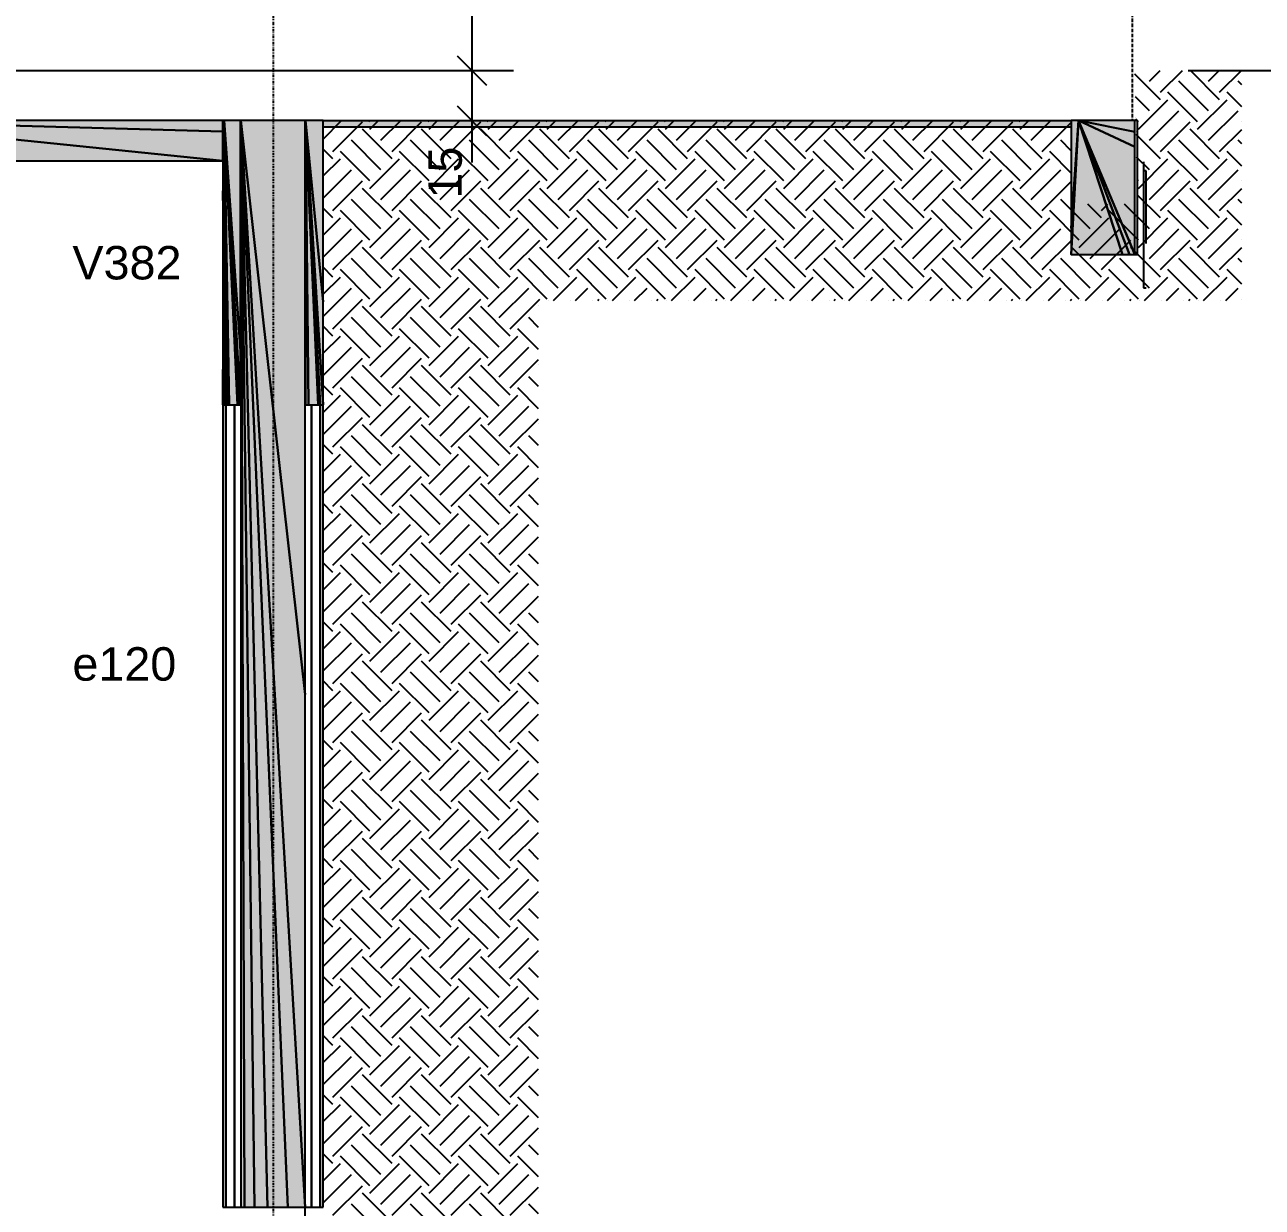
# Model space of a CAD drawing. Extents: x 37185 to 43130, y -8131 to -3926.
# Drawn here: x 40116.8 to 40363.5, y -7256.5 to -7020.7 of the extents above; entities that cross this region are included whole.
import ezdxf

# ---------------------------------------------------------------- set-up
doc = ezdxf.new("R2010")
doc.units = 0
doc.header["$MEASUREMENT"] = 0
doc.linetypes.add('ESTILO_TQS_0001', pattern=[1, 0.7, -0.3])
doc.linetypes.add('ESTILO_TQS_0004', pattern=[1.12, 0.5, -0.2, 0.01, -0.2, 0.01, -0.2])
for name, color, linetype in [('47', 15, 'CONTINUOUS'), ('48', 4, 'CONTINUOUS'), ('52', 3, 'CONTINUOUS'), ('68', 4, 'CONTINUOUS'), ('70', 160, 'CONTINUOUS'), ('74', 2, 'CONTINUOUS'), ('75', 9, 'CONTINUOUS'), ('96', 252, 'CONTINUOUS')]:
    doc.layers.add(name, color=color, linetype=linetype)
doc.styles.add('TQS_ARIAL', font='arial.ttf')

msp = doc.modelspace()

# ---------------------------------------------------------------- linework, layer by layer
at = {"layer": '47', "linetype": 'Continuous'}
for p, q in [((40338.15, -7030.46), (40338.15, -7030.46)), ((40343.26, -7035.66), (40338.15, -7030.55)), ((40341.05, -7031.98), (40343.19, -7029.84)), ((40343.26, -7034.19), (40347.61, -7029.84)), ((40355.04, -7035.66), (40349.22, -7029.84)), ((40352.83, -7031.98), (40354.98, -7029.84)), ((40355.04, -7034.19), (40359.4, -7029.84)), ((40352.83, -7037.87), (40346.94, -7031.98)), ((40359.44, -7032.69), (40358.73, -7031.98)), ((40338.23, -7034.79), (40338.23, -7034.79)), ((40341.05, -7037.87), (40338.24, -7035.06)), ((40338.84, -7041.55), (40344.73, -7035.66)), ((40350.63, -7040.08), (40344.73, -7034.19)), ((40350.63, -7041.55), (40356.52, -7035.66)), ((40359.44, -7037.11), (40356.52, -7034.19)), ((40341.05, -7043.76), (40346.94, -7037.87)), ((40352.83, -7043.76), (40358.73, -7037.87)), ((40176.32, -7043.5), (40179.99, -7039.84)), ((40178.27, -7045.97), (40184.16, -7040.08)), ((40185.63, -7040.08), (40185.39, -7039.84)), ((40185.63, -7041.55), (40187.35, -7039.84)), ((40187.84, -7043.76), (40191.77, -7039.84)), ((40190.05, -7045.97), (40195.95, -7040.08)), ((40197.42, -7040.08), (40197.17, -7039.84)), ((40197.42, -7041.55), (40199.14, -7039.84)), ((40199.63, -7043.76), (40203.56, -7039.84)), ((40201.84, -7045.97), (40207.73, -7040.08)), ((40209.2, -7040.08), (40208.96, -7039.84)), ((40209.2, -7041.55), (40210.92, -7039.84)), ((40211.41, -7043.76), (40215.34, -7039.84)), ((40213.62, -7045.97), (40219.52, -7040.08)), ((40220.99, -7040.08), (40220.74, -7039.84)), ((40220.99, -7041.55), (40222.71, -7039.84)), ((40223.2, -7043.76), (40227.13, -7039.84)), ((40225.41, -7045.97), (40231.3, -7040.08)), ((40232.77, -7040.08), (40232.53, -7039.84)), ((40232.77, -7041.55), (40234.49, -7039.84)), ((40234.98, -7043.76), (40238.91, -7039.84)), ((40237.19, -7045.97), (40243.09, -7040.08)), ((40244.56, -7040.08), (40244.31, -7039.84)), ((40244.56, -7041.55), (40246.28, -7039.84)), ((40246.77, -7043.76), (40250.7, -7039.84)), ((40248.98, -7045.97), (40254.87, -7040.08)), ((40256.34, -7040.08), (40256.1, -7039.84)), ((40256.34, -7041.55), (40258.06, -7039.84)), ((40258.55, -7043.76), (40262.48, -7039.84)), ((40260.76, -7045.97), (40266.66, -7040.08)), ((40268.13, -7040.08), (40267.88, -7039.84)), ((40268.13, -7041.55), (40269.85, -7039.84)), ((40270.34, -7043.76), (40274.27, -7039.84)), ((40272.55, -7045.97), (40278.44, -7040.08)), ((40279.91, -7040.08), (40279.67, -7039.84)), ((40279.91, -7041.55), (40281.63, -7039.84)), ((40282.12, -7043.76), (40286.05, -7039.84)), ((40284.33, -7045.97), (40290.23, -7040.08)), ((40291.7, -7040.08), (40291.45, -7039.84)), ((40291.7, -7041.55), (40293.42, -7039.84)), ((40293.91, -7043.76), (40297.84, -7039.84)), ((40296.12, -7045.97), (40302.01, -7040.08)), ((40303.48, -7040.08), (40303.24, -7039.84)), ((40303.48, -7041.55), (40305.2, -7039.84)), ((40305.69, -7043.76), (40309.62, -7039.84)), ((40307.9, -7045.97), (40313.8, -7040.08)), ((40315.27, -7040.08), (40315.02, -7039.84)), ((40315.27, -7041.55), (40316.99, -7039.84)), ((40317.48, -7043.76), (40321.41, -7039.84)), ((40319.69, -7045.97), (40325.47, -7040.19)), ((40325.47, -7041.44), (40325.47, -7041.44)), ((40338.32, -7039.13), (40338.32, -7039.13)), ((40338.84, -7040.08), (40338.33, -7039.57)), ((40343.26, -7045.97), (40349.15, -7040.08)), ((40359.44, -7040.06), (40359.44, -7040.06)), ((40187.84, -7049.66), (40181.95, -7043.76)), ((40190.05, -7047.45), (40184.16, -7041.55)), ((40199.63, -7049.66), (40193.74, -7043.76)), ((40201.84, -7047.45), (40195.95, -7041.55)), ((40211.41, -7049.66), (40205.52, -7043.76)), ((40213.62, -7047.45), (40207.73, -7041.55)), ((40223.2, -7049.66), (40217.31, -7043.76)), ((40225.41, -7047.45), (40219.52, -7041.55)), ((40234.98, -7049.66), (40229.09, -7043.76)), ((40237.19, -7047.45), (40231.3, -7041.55)), ((40246.77, -7049.66), (40240.88, -7043.76)), ((40248.98, -7047.45), (40243.09, -7041.55)), ((40258.55, -7049.66), (40252.66, -7043.76)), ((40260.76, -7047.45), (40254.87, -7041.55)), ((40270.34, -7049.66), (40264.45, -7043.76)), ((40272.55, -7047.45), (40266.66, -7041.55)), ((40282.12, -7049.66), (40276.23, -7043.76)), ((40284.33, -7047.45), (40278.44, -7041.55)), ((40293.91, -7049.66), (40288.02, -7043.76)), ((40296.12, -7047.45), (40290.23, -7041.55)), ((40305.69, -7049.66), (40299.8, -7043.76)), ((40307.9, -7047.45), (40302.01, -7041.55)), ((40317.48, -7049.66), (40311.59, -7043.76)), ((40319.69, -7047.45), (40313.8, -7041.55)), ((40325.47, -7045.86), (40323.37, -7043.76)), ((40338.38, -7042.01), (40338.38, -7042.01)), ((40343.26, -7047.45), (40338.39, -7042.58)), ((40352.83, -7049.66), (40346.94, -7043.76)), ((40355.04, -7047.45), (40349.15, -7041.55)), ((40355.04, -7045.97), (40359.44, -7041.58)), ((40359.44, -7044.47), (40358.73, -7043.76)), ((40178.27, -7047.45), (40176.32, -7045.5)), ((40185.63, -7051.87), (40179.74, -7045.97)), ((40197.42, -7051.87), (40191.53, -7045.97)), ((40209.2, -7051.87), (40203.31, -7045.97)), ((40220.99, -7051.87), (40215.1, -7045.97)), ((40232.77, -7051.87), (40226.88, -7045.97)), ((40244.56, -7051.87), (40238.67, -7045.97)), ((40256.34, -7051.87), (40250.45, -7045.97)), ((40268.13, -7051.87), (40262.24, -7045.97)), ((40279.91, -7051.87), (40274.02, -7045.97)), ((40291.7, -7051.87), (40285.81, -7045.97)), ((40303.48, -7051.87), (40297.59, -7045.97)), ((40315.27, -7051.87), (40309.38, -7045.97)), ((40325.47, -7050.28), (40321.16, -7045.97)), ((40338.47, -7046.35), (40338.47, -7046.35)), ((40350.63, -7051.87), (40344.73, -7045.97)), ((40359.44, -7048.89), (40356.52, -7045.97)), ((40176.32, -7050.87), (40179.74, -7047.45)), ((40176.32, -7047.92), (40176.32, -7047.92)), ((40185.63, -7053.34), (40191.53, -7047.45)), ((40197.42, -7053.34), (40203.31, -7047.45)), ((40209.2, -7053.34), (40215.1, -7047.45)), ((40220.99, -7053.34), (40226.88, -7047.45)), ((40232.77, -7053.34), (40238.67, -7047.45)), ((40244.56, -7053.34), (40250.45, -7047.45)), ((40256.34, -7053.34), (40262.24, -7047.45)), ((40268.13, -7053.34), (40274.02, -7047.45)), ((40279.91, -7053.34), (40285.81, -7047.45)), ((40291.7, -7053.34), (40297.59, -7047.45)), ((40303.48, -7053.34), (40309.38, -7047.45)), ((40315.27, -7053.34), (40321.16, -7047.45)), ((40341.05, -7049.66), (40338.48, -7047.09)), ((40338.84, -7053.34), (40344.73, -7047.45)), ((40350.63, -7053.34), (40356.52, -7047.45)), ((40176.32, -7055.29), (40181.95, -7049.66)), ((40187.84, -7055.55), (40193.74, -7049.66)), ((40199.63, -7055.55), (40205.52, -7049.66)), ((40211.41, -7055.55), (40217.31, -7049.66)), ((40223.2, -7055.55), (40229.09, -7049.66)), ((40234.98, -7055.55), (40240.88, -7049.66)), ((40246.77, -7055.55), (40252.66, -7049.66)), ((40258.55, -7055.55), (40264.45, -7049.66)), ((40270.34, -7055.55), (40276.23, -7049.66)), ((40282.12, -7055.55), (40288.02, -7049.66)), ((40293.91, -7055.55), (40299.8, -7049.66)), ((40305.69, -7055.55), (40311.59, -7049.66)), ((40317.48, -7055.55), (40323.37, -7049.66)), ((40338.55, -7050.68), (40338.55, -7050.68)), ((40341.05, -7055.55), (40346.94, -7049.66)), ((40352.83, -7055.55), (40358.73, -7049.66)), ((40178.27, -7057.76), (40184.16, -7051.87)), ((40190.05, -7059.23), (40184.16, -7053.34)), ((40190.05, -7057.76), (40195.95, -7051.87)), ((40201.84, -7059.23), (40195.95, -7053.34)), ((40201.84, -7057.76), (40207.73, -7051.87)), ((40213.62, -7059.23), (40207.73, -7053.34)), ((40213.62, -7057.76), (40219.52, -7051.87)), ((40225.41, -7059.23), (40219.52, -7053.34)), ((40225.41, -7057.76), (40231.3, -7051.87)), ((40237.19, -7059.23), (40231.3, -7053.34)), ((40237.19, -7057.76), (40243.09, -7051.87)), ((40248.98, -7059.23), (40243.09, -7053.34)), ((40248.98, -7057.76), (40254.87, -7051.87)), ((40260.76, -7059.23), (40254.87, -7053.34)), ((40260.76, -7057.76), (40266.66, -7051.87)), ((40272.55, -7059.23), (40266.66, -7053.34)), ((40272.55, -7057.76), (40278.44, -7051.87)), ((40284.33, -7059.23), (40278.44, -7053.34)), ((40284.33, -7057.76), (40290.23, -7051.87)), ((40296.12, -7059.23), (40290.23, -7053.34)), ((40296.12, -7057.76), (40302.01, -7051.87)), ((40307.9, -7059.23), (40302.01, -7053.34)), ((40307.9, -7057.76), (40313.8, -7051.87)), ((40319.69, -7059.23), (40313.8, -7053.34)), ((40319.69, -7057.76), (40325.47, -7051.98)), ((40325.47, -7053.23), (40325.47, -7053.23)), ((40338.84, -7051.87), (40338.57, -7051.6)), ((40338.61, -7053.57), (40338.61, -7053.57)), ((40343.26, -7057.76), (40349.15, -7051.87)), ((40355.04, -7059.23), (40349.15, -7053.34)), ((40355.04, -7057.76), (40359.44, -7053.36)), ((40359.44, -7051.84), (40359.44, -7051.84)), ((40187.84, -7061.44), (40181.95, -7055.55)), ((40199.63, -7061.44), (40193.74, -7055.55)), ((40211.41, -7061.44), (40205.52, -7055.55)), ((40223.2, -7061.44), (40217.31, -7055.55)), ((40234.98, -7061.44), (40229.09, -7055.55)), ((40246.77, -7061.44), (40240.88, -7055.55)), ((40258.55, -7061.44), (40252.66, -7055.55)), ((40270.34, -7061.44), (40264.45, -7055.55)), ((40282.12, -7061.44), (40276.23, -7055.55)), ((40293.91, -7061.44), (40288.02, -7055.55)), ((40305.69, -7061.44), (40299.8, -7055.55)), ((40317.48, -7061.44), (40311.59, -7055.55)), ((40329.26, -7061.44), (40323.37, -7055.55)), ((40343.26, -7059.23), (40338.63, -7054.6)), ((40352.83, -7061.44), (40346.94, -7055.55)), ((40359.44, -7056.26), (40358.73, -7055.55)), ((40178.27, -7059.23), (40176.32, -7057.28)), ((40185.63, -7063.65), (40179.74, -7057.76)), ((40197.42, -7063.65), (40191.53, -7057.76)), ((40209.2, -7063.65), (40203.31, -7057.76)), ((40220.99, -7063.65), (40215.1, -7057.76)), ((40232.77, -7063.65), (40226.88, -7057.76)), ((40244.56, -7063.65), (40238.67, -7057.76)), ((40256.34, -7063.65), (40250.45, -7057.76)), ((40268.13, -7063.65), (40262.24, -7057.76)), ((40279.91, -7063.65), (40274.02, -7057.76)), ((40291.7, -7063.65), (40285.81, -7057.76)), ((40303.48, -7063.65), (40297.59, -7057.76)), ((40315.27, -7063.65), (40309.38, -7057.76)), ((40327.05, -7063.65), (40321.16, -7057.76)), ((40331.47, -7059.23), (40328.75, -7056.5)), ((40331.47, -7057.76), (40332.73, -7056.5)), ((40338.84, -7063.65), (40332.95, -7057.76)), ((40341.05, -7061.44), (40336.11, -7056.5)), ((40350.63, -7063.65), (40344.73, -7057.76)), ((40359.44, -7060.68), (40356.52, -7057.76)), ((40176.32, -7062.65), (40179.74, -7059.23)), ((40176.32, -7059.71), (40176.32, -7059.71)), ((40185.63, -7065.12), (40191.53, -7059.23)), ((40197.42, -7065.12), (40203.31, -7059.23)), ((40209.2, -7065.12), (40215.1, -7059.23)), ((40220.99, -7065.12), (40226.88, -7059.23)), ((40232.77, -7065.12), (40238.67, -7059.23)), ((40244.56, -7065.12), (40250.45, -7059.23)), ((40256.34, -7065.12), (40262.24, -7059.23)), ((40268.13, -7065.12), (40274.02, -7059.23)), ((40279.91, -7065.12), (40285.81, -7059.23)), ((40291.7, -7065.12), (40297.59, -7059.23)), ((40303.48, -7065.12), (40309.38, -7059.23)), ((40315.27, -7065.12), (40321.16, -7059.23)), ((40327.05, -7065.12), (40332.95, -7059.23)), ((40338.84, -7065.12), (40344.73, -7059.23)), ((40350.63, -7065.12), (40356.52, -7059.23)), ((40176.32, -7067.07), (40181.95, -7061.44)), ((40178.27, -7069.54), (40184.16, -7063.65)), ((40187.84, -7067.33), (40193.74, -7061.44)), ((40190.05, -7069.54), (40195.95, -7063.65)), ((40199.63, -7067.33), (40205.52, -7061.44)), ((40201.84, -7069.54), (40207.73, -7063.65)), ((40211.41, -7067.33), (40217.31, -7061.44)), ((40213.62, -7069.54), (40219.52, -7063.65)), ((40223.2, -7067.33), (40229.09, -7061.44)), ((40225.41, -7069.54), (40231.3, -7063.65)), ((40234.98, -7067.33), (40240.88, -7061.44)), ((40237.19, -7069.54), (40243.09, -7063.65)), ((40246.77, -7067.33), (40252.66, -7061.44)), ((40248.98, -7069.54), (40254.87, -7063.65)), ((40258.55, -7067.33), (40264.45, -7061.44)), ((40260.76, -7069.54), (40266.66, -7063.65)), ((40270.34, -7067.33), (40276.23, -7061.44)), ((40272.55, -7069.54), (40278.44, -7063.65)), ((40282.12, -7067.33), (40288.02, -7061.44)), ((40284.33, -7069.54), (40290.23, -7063.65)), ((40293.91, -7067.33), (40299.8, -7061.44)), ((40296.12, -7069.54), (40302.01, -7063.65)), ((40305.69, -7067.33), (40311.59, -7061.44)), ((40307.9, -7069.54), (40313.8, -7063.65)), ((40317.48, -7067.33), (40323.37, -7061.44)), ((40319.69, -7069.54), (40325.58, -7063.65)), ((40329.26, -7067.33), (40335.16, -7061.44)), ((40331.47, -7069.54), (40337.37, -7063.65)), ((40341.05, -7067.33), (40346.94, -7061.44)), ((40343.26, -7069.54), (40349.15, -7063.65)), ((40352.83, -7067.33), (40358.73, -7061.44)), ((40359.44, -7063.63), (40359.44, -7063.63)), ((40190.05, -7071.02), (40184.16, -7065.12)), ((40201.84, -7071.02), (40195.95, -7065.12)), ((40213.62, -7071.02), (40207.73, -7065.12)), ((40225.41, -7071.02), (40219.52, -7065.12)), ((40237.19, -7071.02), (40231.3, -7065.12)), ((40248.98, -7071.02), (40243.09, -7065.12)), ((40260.76, -7071.02), (40254.87, -7065.12)), ((40272.55, -7071.02), (40266.66, -7065.12)), ((40284.33, -7071.02), (40278.44, -7065.12)), ((40296.12, -7071.02), (40290.23, -7065.12)), ((40307.9, -7071.02), (40302.01, -7065.12)), ((40319.69, -7071.02), (40313.8, -7065.12)), ((40331.47, -7071.02), (40325.58, -7065.12)), ((40343.26, -7071.02), (40337.37, -7065.12)), ((40355.04, -7071.02), (40349.15, -7065.12)), ((40355.04, -7069.54), (40359.44, -7065.15)), ((40187.84, -7073.23), (40181.95, -7067.33)), ((40199.63, -7073.23), (40193.74, -7067.33)), ((40211.41, -7073.23), (40205.52, -7067.33)), ((40223.2, -7073.23), (40217.31, -7067.33)), ((40234.98, -7073.23), (40229.09, -7067.33)), ((40246.77, -7073.23), (40240.88, -7067.33)), ((40258.55, -7073.23), (40252.66, -7067.33)), ((40270.34, -7073.23), (40264.45, -7067.33)), ((40282.12, -7073.23), (40276.23, -7067.33)), ((40293.91, -7073.23), (40288.02, -7067.33)), ((40305.69, -7073.23), (40299.8, -7067.33)), ((40317.48, -7073.23), (40311.59, -7067.33)), ((40329.26, -7073.23), (40323.37, -7067.33)), ((40341.05, -7073.23), (40335.16, -7067.33)), ((40352.83, -7073.23), (40346.94, -7067.33)), ((40359.44, -7068.05), (40358.73, -7067.33)), ((40178.27, -7071.02), (40176.32, -7069.07)), ((40176.32, -7074.44), (40179.74, -7071.02)), ((40185.63, -7075.44), (40179.74, -7069.54)), ((40185.63, -7076.91), (40191.53, -7071.02)), ((40197.42, -7075.44), (40191.53, -7069.54)), ((40197.42, -7076.91), (40203.31, -7071.02)), ((40209.2, -7075.44), (40203.31, -7069.54)), ((40209.2, -7076.91), (40215.1, -7071.02)), ((40220.99, -7075.44), (40215.1, -7069.54)), ((40222.21, -7075.69), (40226.88, -7071.02)), ((40232.77, -7075.44), (40226.88, -7069.54)), ((40234, -7075.69), (40238.67, -7071.02)), ((40244.56, -7075.44), (40238.67, -7069.54)), ((40245.78, -7075.69), (40250.45, -7071.02)), ((40256.34, -7075.44), (40250.45, -7069.54)), ((40257.57, -7075.69), (40262.24, -7071.02)), ((40268.13, -7075.44), (40262.24, -7069.54)), ((40269.35, -7075.69), (40274.02, -7071.02)), ((40279.91, -7075.44), (40274.02, -7069.54)), ((40281.14, -7075.69), (40285.81, -7071.02)), ((40291.7, -7075.44), (40285.81, -7069.54)), ((40292.92, -7075.69), (40297.59, -7071.02)), ((40303.48, -7075.44), (40297.59, -7069.54)), ((40304.71, -7075.69), (40309.38, -7071.02)), ((40315.27, -7075.44), (40309.38, -7069.54)), ((40316.49, -7075.69), (40321.16, -7071.02)), ((40327.05, -7075.44), (40321.16, -7069.54)), ((40328.28, -7075.69), (40332.95, -7071.02)), ((40338.84, -7075.44), (40332.95, -7069.54)), ((40340.06, -7075.69), (40344.73, -7071.02)), ((40350.63, -7075.44), (40344.73, -7069.54)), ((40351.85, -7075.69), (40356.52, -7071.02)), ((40359.44, -7072.46), (40356.52, -7069.54)), ((40176.32, -7071.49), (40176.32, -7071.49)), ((40176.32, -7078.86), (40181.95, -7073.23)), ((40187.84, -7079.12), (40193.74, -7073.23)), ((40199.63, -7079.12), (40205.52, -7073.23)), ((40211.41, -7079.12), (40217.31, -7073.23)), ((40226.63, -7075.69), (40229.09, -7073.23)), ((40238.41, -7075.69), (40240.88, -7073.23)), ((40250.2, -7075.69), (40252.66, -7073.23)), ((40261.98, -7075.69), (40264.45, -7073.23)), ((40273.77, -7075.69), (40276.23, -7073.23)), ((40285.55, -7075.69), (40288.02, -7073.23)), ((40297.34, -7075.69), (40299.8, -7073.23)), ((40309.13, -7075.69), (40311.59, -7073.23)), ((40320.91, -7075.69), (40323.37, -7073.23)), ((40332.7, -7075.69), (40335.16, -7073.23)), ((40344.48, -7075.69), (40346.94, -7073.23)), ((40356.27, -7075.69), (40358.73, -7073.23)), ((40178.27, -7081.33), (40184.16, -7075.44)), ((40190.05, -7081.33), (40195.95, -7075.44)), ((40201.84, -7081.33), (40207.73, -7075.44)), ((40213.62, -7081.33), (40219.25, -7075.7)), ((40219.26, -7075.69), (40219.52, -7075.44)), ((40221.24, -7075.69), (40221.24, -7075.69)), ((40225.66, -7075.69), (40225.66, -7075.69)), ((40230.08, -7075.69), (40230.08, -7075.69)), ((40231.05, -7075.69), (40231.3, -7075.44)), ((40233.03, -7075.69), (40233.03, -7075.69)), ((40237.45, -7075.69), (40237.45, -7075.69)), ((40241.86, -7075.69), (40241.86, -7075.69)), ((40242.83, -7075.69), (40243.09, -7075.44)), ((40244.81, -7075.69), (40244.81, -7075.69)), ((40249.23, -7075.69), (40249.23, -7075.69)), ((40253.65, -7075.69), (40253.65, -7075.69)), ((40254.62, -7075.69), (40254.87, -7075.44)), ((40256.6, -7075.69), (40256.6, -7075.69)), ((40261.02, -7075.69), (40261.02, -7075.69)), ((40265.44, -7075.69), (40265.44, -7075.69)), ((40266.4, -7075.69), (40266.66, -7075.44)), ((40268.38, -7075.69), (40268.38, -7075.69)), ((40272.8, -7075.69), (40272.8, -7075.69)), ((40277.22, -7075.69), (40277.22, -7075.69)), ((40278.19, -7075.69), (40278.44, -7075.44)), ((40280.17, -7075.69), (40280.17, -7075.69)), ((40284.59, -7075.69), (40284.59, -7075.69)), ((40289.01, -7075.69), (40289.01, -7075.69)), ((40289.97, -7075.69), (40290.23, -7075.44)), ((40291.95, -7075.69), (40291.95, -7075.69)), ((40296.37, -7075.69), (40296.37, -7075.69)), ((40300.79, -7075.69), (40300.79, -7075.69)), ((40301.76, -7075.69), (40302.01, -7075.44)), ((40303.74, -7075.69), (40303.74, -7075.69)), ((40308.16, -7075.69), (40308.16, -7075.69)), ((40312.58, -7075.69), (40312.58, -7075.69)), ((40313.54, -7075.69), (40313.8, -7075.44)), ((40315.52, -7075.69), (40315.52, -7075.69)), ((40319.94, -7075.69), (40319.94, -7075.69)), ((40324.36, -7075.69), (40324.36, -7075.69)), ((40325.33, -7075.69), (40325.58, -7075.44)), ((40327.31, -7075.69), (40327.31, -7075.69)), ((40331.73, -7075.69), (40331.73, -7075.69)), ((40336.15, -7075.69), (40336.15, -7075.69)), ((40337.11, -7075.69), (40337.37, -7075.44)), ((40339.09, -7075.69), (40339.09, -7075.69)), ((40343.51, -7075.69), (40343.51, -7075.69)), ((40347.93, -7075.69), (40347.93, -7075.69)), ((40348.9, -7075.69), (40349.15, -7075.44)), ((40350.88, -7075.69), (40350.88, -7075.69)), ((40355.3, -7075.69), (40355.3, -7075.69)), ((40359.44, -7075.41), (40359.44, -7075.41)), ((40190.05, -7082.8), (40184.16, -7076.91)), ((40201.84, -7082.8), (40195.95, -7076.91)), ((40213.62, -7082.8), (40207.73, -7076.91)), ((40219.25, -7076.64), (40219.25, -7076.64)), ((40178.27, -7082.8), (40176.32, -7080.85)), ((40187.84, -7085.01), (40181.95, -7079.12)), ((40199.63, -7085.01), (40193.74, -7079.12)), ((40211.41, -7085.01), (40205.52, -7079.12)), ((40219.25, -7081.06), (40217.31, -7079.12)), ((40176.32, -7086.22), (40179.74, -7082.8)), ((40176.32, -7083.28), (40176.32, -7083.28)), ((40185.63, -7087.22), (40179.74, -7081.33)), ((40185.63, -7088.69), (40191.53, -7082.8)), ((40197.42, -7087.22), (40191.53, -7081.33)), ((40197.42, -7088.69), (40203.31, -7082.8)), ((40209.2, -7087.22), (40203.31, -7081.33)), ((40209.2, -7088.69), (40215.1, -7082.8)), ((40219.25, -7085.48), (40215.1, -7081.33)), ((40176.32, -7090.64), (40181.95, -7085.01)), ((40187.84, -7090.9), (40193.74, -7085.01)), ((40199.63, -7090.9), (40205.52, -7085.01)), ((40211.41, -7090.9), (40217.31, -7085.01)), ((40178.27, -7093.11), (40184.16, -7087.22)), ((40190.05, -7093.11), (40195.95, -7087.22)), ((40201.84, -7093.11), (40207.73, -7087.22)), ((40213.62, -7093.11), (40219.25, -7087.49)), ((40190.05, -7094.59), (40184.16, -7088.69)), ((40201.84, -7094.59), (40195.95, -7088.69)), ((40213.62, -7094.59), (40207.73, -7088.69)), ((40219.25, -7088.43), (40219.25, -7088.43)), ((40178.27, -7094.59), (40176.32, -7092.64)), ((40185.63, -7099.01), (40179.74, -7093.11)), ((40187.84, -7096.8), (40181.95, -7090.9)), ((40197.42, -7099.01), (40191.53, -7093.11)), ((40199.63, -7096.8), (40193.74, -7090.9)), ((40209.2, -7099.01), (40203.31, -7093.11)), ((40211.41, -7096.8), (40205.52, -7090.9)), ((40219.25, -7097.27), (40215.1, -7093.11)), ((40219.25, -7092.85), (40217.31, -7090.9)), ((40176.32, -7098.01), (40179.74, -7094.59)), ((40176.32, -7095.06), (40176.32, -7095.06)), ((40185.63, -7100.48), (40191.53, -7094.59)), ((40197.42, -7100.48), (40203.31, -7094.59)), ((40209.2, -7100.48), (40215.1, -7094.59)), ((40176.32, -7102.43), (40181.95, -7096.8)), ((40187.84, -7102.69), (40193.74, -7096.8)), ((40199.63, -7102.69), (40205.52, -7096.8)), ((40211.41, -7102.69), (40217.31, -7096.8)), ((40178.27, -7104.9), (40184.16, -7099.01)), ((40190.05, -7106.37), (40184.16, -7100.48)), ((40190.05, -7104.9), (40195.95, -7099.01)), ((40201.84, -7106.37), (40195.95, -7100.48)), ((40201.84, -7104.9), (40207.73, -7099.01)), ((40213.62, -7106.37), (40207.73, -7100.48)), ((40213.62, -7104.9), (40219.25, -7099.27)), ((40219.25, -7100.21), (40219.25, -7100.21)), ((40187.84, -7108.58), (40181.95, -7102.69)), ((40199.63, -7108.58), (40193.74, -7102.69)), ((40211.41, -7108.58), (40205.52, -7102.69)), ((40219.25, -7104.63), (40217.31, -7102.69)), ((40178.27, -7106.37), (40176.32, -7104.42)), ((40185.63, -7110.79), (40179.74, -7104.9)), ((40197.42, -7110.79), (40191.53, -7104.9)), ((40209.2, -7110.79), (40203.31, -7104.9)), ((40219.25, -7109.05), (40215.1, -7104.9)), ((40176.32, -7109.79), (40179.74, -7106.37)), ((40176.32, -7106.85), (40176.32, -7106.85)), ((40185.63, -7112.26), (40191.53, -7106.37)), ((40197.42, -7112.26), (40203.31, -7106.37)), ((40209.2, -7112.26), (40215.1, -7106.37)), ((40176.32, -7114.21), (40181.95, -7108.58)), ((40187.84, -7114.47), (40193.74, -7108.58)), ((40199.63, -7114.47), (40205.52, -7108.58)), ((40211.41, -7114.47), (40217.31, -7108.58)), ((40178.27, -7116.68), (40184.16, -7110.79)), ((40190.05, -7118.16), (40184.16, -7112.26)), ((40190.05, -7116.68), (40195.95, -7110.79)), ((40201.84, -7118.16), (40195.95, -7112.26)), ((40201.84, -7116.68), (40207.73, -7110.79)), ((40213.62, -7118.16), (40207.73, -7112.26)), ((40213.62, -7116.68), (40219.25, -7111.06)), ((40219.25, -7112), (40219.25, -7112)), ((40187.84, -7120.37), (40181.95, -7114.47)), ((40199.63, -7120.37), (40193.74, -7114.47)), ((40211.41, -7120.37), (40205.52, -7114.47)), ((40219.25, -7116.42), (40217.31, -7114.47)), ((40178.27, -7118.16), (40176.32, -7116.21)), ((40185.63, -7122.58), (40179.74, -7116.68)), ((40197.42, -7122.58), (40191.53, -7116.68)), ((40209.2, -7122.58), (40203.31, -7116.68)), ((40219.25, -7120.84), (40215.1, -7116.68)), ((40176.32, -7121.58), (40179.74, -7118.16)), ((40176.32, -7118.63), (40176.32, -7118.63)), ((40176.32, -7126), (40181.95, -7120.37)), ((40185.63, -7124.05), (40191.53, -7118.16)), ((40187.84, -7126.26), (40193.74, -7120.37)), ((40197.42, -7124.05), (40203.31, -7118.16)), ((40199.63, -7126.26), (40205.52, -7120.37)), ((40209.2, -7124.05), (40215.1, -7118.16)), ((40211.41, -7126.26), (40217.31, -7120.37)), ((40178.27, -7128.47), (40184.16, -7122.58)), ((40190.05, -7128.47), (40195.95, -7122.58)), ((40201.84, -7128.47), (40207.73, -7122.58)), ((40213.62, -7128.47), (40219.25, -7122.84)), ((40190.05, -7129.94), (40184.16, -7124.05)), ((40201.84, -7129.94), (40195.95, -7124.05)), ((40213.62, -7129.94), (40207.73, -7124.05)), ((40219.25, -7123.78), (40219.25, -7123.78)), ((40187.84, -7132.15), (40181.95, -7126.26)), ((40199.63, -7132.15), (40193.74, -7126.26)), ((40211.41, -7132.15), (40205.52, -7126.26)), ((40219.25, -7128.2), (40217.31, -7126.26)), ((40178.27, -7129.94), (40176.32, -7127.99)), ((40176.32, -7133.36), (40179.74, -7129.94)), ((40185.63, -7134.36), (40179.74, -7128.47)), ((40185.63, -7135.83), (40191.53, -7129.94)), ((40197.42, -7134.36), (40191.53, -7128.47)), ((40197.42, -7135.83), (40203.31, -7129.94)), ((40209.2, -7134.36), (40203.31, -7128.47)), ((40209.2, -7135.83), (40215.1, -7129.94)), ((40219.25, -7132.62), (40215.1, -7128.47)), ((40176.32, -7130.42), (40176.32, -7130.42)), ((40176.32, -7137.78), (40181.95, -7132.15)), ((40187.84, -7138.04), (40193.74, -7132.15)), ((40199.63, -7138.04), (40205.52, -7132.15)), ((40211.41, -7138.04), (40217.31, -7132.15)), ((40178.27, -7140.25), (40184.16, -7134.36)), ((40190.05, -7140.25), (40195.95, -7134.36)), ((40201.84, -7140.25), (40207.73, -7134.36)), ((40213.62, -7140.25), (40219.25, -7134.63)), ((40190.05, -7141.73), (40184.16, -7135.83)), ((40201.84, -7141.73), (40195.95, -7135.83)), ((40213.62, -7141.73), (40207.73, -7135.83)), ((40219.25, -7135.57), (40219.25, -7135.57)), ((40178.27, -7141.73), (40176.32, -7139.78)), ((40187.84, -7143.94), (40181.95, -7138.04)), ((40199.63, -7143.94), (40193.74, -7138.04)), ((40211.41, -7143.94), (40205.52, -7138.04)), ((40219.25, -7139.99), (40217.31, -7138.04)), ((40176.32, -7145.15), (40179.74, -7141.73)), ((40176.32, -7142.2), (40176.32, -7142.2)), ((40185.63, -7146.15), (40179.74, -7140.25)), ((40185.63, -7147.62), (40191.53, -7141.73)), ((40197.42, -7146.15), (40191.53, -7140.25)), ((40197.42, -7147.62), (40203.31, -7141.73)), ((40209.2, -7146.15), (40203.31, -7140.25)), ((40209.2, -7147.62), (40215.1, -7141.73)), ((40219.25, -7144.41), (40215.1, -7140.25)), ((40176.32, -7149.57), (40181.95, -7143.94)), ((40187.84, -7149.83), (40193.74, -7143.94)), ((40199.63, -7149.83), (40205.52, -7143.94)), ((40211.41, -7149.83), (40217.31, -7143.94)), ((40178.27, -7152.04), (40184.16, -7146.15)), ((40190.05, -7152.04), (40195.95, -7146.15)), ((40201.84, -7152.04), (40207.73, -7146.15)), ((40213.62, -7152.04), (40219.25, -7146.41)), ((40219.25, -7147.35), (40219.25, -7147.35)), ((40187.84, -7155.72), (40181.95, -7149.83)), ((40190.05, -7153.51), (40184.16, -7147.62)), ((40199.63, -7155.72), (40193.74, -7149.83)), ((40201.84, -7153.51), (40195.95, -7147.62)), ((40211.41, -7155.72), (40205.52, -7149.83)), ((40213.62, -7153.51), (40207.73, -7147.62)), ((40219.25, -7151.77), (40217.31, -7149.83)), ((40178.27, -7153.51), (40176.32, -7151.56)), ((40185.63, -7157.93), (40179.74, -7152.04)), ((40197.42, -7157.93), (40191.53, -7152.04)), ((40209.2, -7157.93), (40203.31, -7152.04)), ((40219.25, -7156.19), (40215.1, -7152.04)), ((40176.32, -7156.93), (40179.74, -7153.51)), ((40176.32, -7153.99), (40176.32, -7153.99)), ((40185.63, -7159.41), (40191.53, -7153.51)), ((40197.42, -7159.41), (40203.31, -7153.51)), ((40209.2, -7159.41), (40215.1, -7153.51)), ((40176.32, -7161.35), (40181.95, -7155.72)), ((40187.84, -7161.61), (40193.74, -7155.72)), ((40199.63, -7161.61), (40205.52, -7155.72)), ((40211.41, -7161.61), (40217.31, -7155.72)), ((40178.27, -7163.82), (40184.16, -7157.93)), ((40190.05, -7165.3), (40184.16, -7159.41)), ((40190.05, -7163.82), (40195.95, -7157.93)), ((40201.84, -7165.3), (40195.95, -7159.41)), ((40201.84, -7163.82), (40207.73, -7157.93)), ((40213.62, -7165.3), (40207.73, -7159.41)), ((40213.62, -7163.82), (40219.25, -7158.2)), ((40219.25, -7159.14), (40219.25, -7159.14)), ((40187.84, -7167.51), (40181.95, -7161.61)), ((40199.63, -7167.51), (40193.74, -7161.61)), ((40211.41, -7167.51), (40205.52, -7161.61)), ((40219.25, -7163.56), (40217.31, -7161.61)), ((40178.27, -7165.3), (40176.32, -7163.35)), ((40185.63, -7169.72), (40179.74, -7163.82)), ((40197.42, -7169.72), (40191.53, -7163.82)), ((40209.2, -7169.72), (40203.31, -7163.82)), ((40219.25, -7167.98), (40215.1, -7163.82)), ((40176.32, -7168.72), (40179.74, -7165.3)), ((40176.32, -7165.77), (40176.32, -7165.77)), ((40185.63, -7171.19), (40191.53, -7165.3)), ((40197.42, -7171.19), (40203.31, -7165.3)), ((40209.2, -7171.19), (40215.1, -7165.3)), ((40176.32, -7173.14), (40181.95, -7167.51)), ((40178.27, -7175.61), (40184.16, -7169.72)), ((40187.84, -7173.4), (40193.74, -7167.51)), ((40190.05, -7175.61), (40195.95, -7169.72)), ((40199.63, -7173.4), (40205.52, -7167.51)), ((40201.84, -7175.61), (40207.73, -7169.72)), ((40211.41, -7173.4), (40217.31, -7167.51)), ((40190.05, -7177.08), (40184.16, -7171.19)), ((40201.84, -7177.08), (40195.95, -7171.19)), ((40213.62, -7177.08), (40207.73, -7171.19)), ((40213.62, -7175.61), (40219.25, -7169.98)), ((40219.25, -7170.92), (40219.25, -7170.92)), ((40187.84, -7179.29), (40181.95, -7173.4)), ((40199.63, -7179.29), (40193.74, -7173.4)), ((40211.41, -7179.29), (40205.52, -7173.4)), ((40219.25, -7175.34), (40217.31, -7173.4)), ((40178.27, -7177.08), (40176.32, -7175.13)), ((40176.32, -7180.5), (40179.74, -7177.08)), ((40185.63, -7181.5), (40179.74, -7175.61)), ((40185.63, -7182.98), (40191.53, -7177.08)), ((40197.42, -7181.5), (40191.53, -7175.61)), ((40197.42, -7182.98), (40203.31, -7177.08)), ((40209.2, -7181.5), (40203.31, -7175.61)), ((40209.2, -7182.98), (40215.1, -7177.08)), ((40219.25, -7179.76), (40215.1, -7175.61)), ((40176.32, -7177.56), (40176.32, -7177.56)), ((40176.32, -7184.92), (40181.95, -7179.29)), ((40187.84, -7185.19), (40193.74, -7179.29)), ((40199.63, -7185.19), (40205.52, -7179.29)), ((40211.41, -7185.19), (40217.31, -7179.29)), ((40178.27, -7187.39), (40184.16, -7181.5)), ((40190.05, -7187.39), (40195.95, -7181.5)), ((40201.84, -7187.39), (40207.73, -7181.5)), ((40213.62, -7187.39), (40219.25, -7181.77)), ((40190.05, -7188.87), (40184.16, -7182.98)), ((40201.84, -7188.87), (40195.95, -7182.98)), ((40213.62, -7188.87), (40207.73, -7182.98)), ((40219.25, -7182.71), (40219.25, -7182.71)), ((40178.27, -7188.87), (40176.32, -7186.92)), ((40187.84, -7191.08), (40181.95, -7185.19)), ((40199.63, -7191.08), (40193.74, -7185.19)), ((40211.41, -7191.08), (40205.52, -7185.19)), ((40219.25, -7187.13), (40217.31, -7185.19)), ((40176.32, -7192.29), (40179.74, -7188.87)), ((40176.32, -7189.34), (40176.32, -7189.34)), ((40185.63, -7193.29), (40179.74, -7187.39)), ((40185.63, -7194.76), (40191.53, -7188.87)), ((40197.42, -7193.29), (40191.53, -7187.39)), ((40197.42, -7194.76), (40203.31, -7188.87)), ((40209.2, -7193.29), (40203.31, -7187.39)), ((40209.2, -7194.76), (40215.1, -7188.87)), ((40219.25, -7191.55), (40215.1, -7187.39)), ((40176.32, -7196.71), (40181.95, -7191.08)), ((40187.84, -7196.97), (40193.74, -7191.08)), ((40199.63, -7196.97), (40205.52, -7191.08)), ((40211.41, -7196.97), (40217.31, -7191.08)), ((40178.27, -7199.18), (40184.16, -7193.29)), ((40190.05, -7199.18), (40195.95, -7193.29)), ((40201.84, -7199.18), (40207.73, -7193.29)), ((40213.62, -7199.18), (40219.25, -7193.55)), ((40190.05, -7200.65), (40184.16, -7194.76)), ((40201.84, -7200.65), (40195.95, -7194.76)), ((40213.62, -7200.65), (40207.73, -7194.76)), ((40219.25, -7194.49), (40219.25, -7194.49)), ((40178.27, -7200.65), (40176.32, -7198.7)), ((40185.63, -7205.07), (40179.74, -7199.18)), ((40187.84, -7202.86), (40181.95, -7196.97)), ((40197.42, -7205.07), (40191.53, -7199.18)), ((40199.63, -7202.86), (40193.74, -7196.97)), ((40209.2, -7205.07), (40203.31, -7199.18)), ((40211.41, -7202.86), (40205.52, -7196.97)), ((40219.25, -7203.33), (40215.1, -7199.18)), ((40219.25, -7198.91), (40217.31, -7196.97)), ((40176.32, -7204.08), (40179.74, -7200.65)), ((40176.32, -7201.13), (40176.32, -7201.13)), ((40185.63, -7206.55), (40191.53, -7200.65)), ((40197.42, -7206.55), (40203.31, -7200.65)), ((40209.2, -7206.55), (40215.1, -7200.65)), ((40176.32, -7208.49), (40181.95, -7202.86)), ((40187.84, -7208.76), (40193.74, -7202.86)), ((40199.63, -7208.76), (40205.52, -7202.86)), ((40211.41, -7208.76), (40217.31, -7202.86)), ((40178.27, -7210.97), (40184.16, -7205.07)), ((40190.05, -7212.44), (40184.16, -7206.55)), ((40190.05, -7210.97), (40195.95, -7205.07)), ((40201.84, -7212.44), (40195.95, -7206.55)), ((40201.84, -7210.97), (40207.73, -7205.07)), ((40213.62, -7212.44), (40207.73, -7206.55)), ((40213.62, -7210.97), (40219.25, -7205.34)), ((40219.25, -7206.28), (40219.25, -7206.28)), ((40187.84, -7214.65), (40181.95, -7208.76)), ((40199.63, -7214.65), (40193.74, -7208.76)), ((40211.41, -7214.65), (40205.52, -7208.76)), ((40219.25, -7210.7), (40217.31, -7208.76)), ((40178.27, -7212.44), (40176.32, -7210.49)), ((40185.63, -7216.86), (40179.74, -7210.97)), ((40197.42, -7216.86), (40191.53, -7210.97)), ((40209.2, -7216.86), (40203.31, -7210.97)), ((40219.25, -7215.12), (40215.1, -7210.97)), ((40176.32, -7215.86), (40179.74, -7212.44)), ((40176.32, -7212.91), (40176.32, -7212.91)), ((40185.63, -7218.33), (40191.53, -7212.44)), ((40197.42, -7218.33), (40203.31, -7212.44)), ((40209.2, -7218.33), (40215.1, -7212.44)), ((40176.32, -7220.28), (40181.95, -7214.65)), ((40187.84, -7220.54), (40193.74, -7214.65)), ((40199.63, -7220.54), (40205.52, -7214.65)), ((40211.41, -7220.54), (40217.31, -7214.65)), ((40178.27, -7222.75), (40184.16, -7216.86)), ((40190.05, -7224.22), (40184.16, -7218.33)), ((40190.05, -7222.75), (40195.95, -7216.86)), ((40201.84, -7224.22), (40195.95, -7218.33)), ((40201.84, -7222.75), (40207.73, -7216.86)), ((40213.62, -7224.22), (40207.73, -7218.33)), ((40213.62, -7222.75), (40219.25, -7217.12)), ((40219.25, -7218.06), (40219.25, -7218.06)), ((40187.84, -7226.43), (40181.95, -7220.54)), ((40199.63, -7226.43), (40193.74, -7220.54)), ((40211.41, -7226.43), (40205.52, -7220.54)), ((40219.25, -7222.48), (40217.31, -7220.54)), ((40178.27, -7224.22), (40176.32, -7222.27)), ((40185.63, -7228.64), (40179.74, -7222.75)), ((40197.42, -7228.64), (40191.53, -7222.75)), ((40209.2, -7228.64), (40203.31, -7222.75)), ((40219.25, -7226.9), (40215.1, -7222.75)), ((40176.32, -7227.65), (40179.74, -7224.22)), ((40176.32, -7224.7), (40176.32, -7224.7)), ((40176.32, -7232.06), (40181.95, -7226.43)), ((40185.63, -7230.12), (40191.53, -7224.22)), ((40187.84, -7232.33), (40193.74, -7226.43)), ((40197.42, -7230.12), (40203.31, -7224.22)), ((40199.63, -7232.33), (40205.52, -7226.43)), ((40209.2, -7230.12), (40215.1, -7224.22)), ((40211.41, -7232.33), (40217.31, -7226.43)), ((40178.27, -7234.54), (40184.16, -7228.64)), ((40190.05, -7234.54), (40195.95, -7228.64)), ((40201.84, -7234.54), (40207.73, -7228.64)), ((40213.62, -7234.54), (40219.25, -7228.91)), ((40190.05, -7236.01), (40184.16, -7230.12)), ((40201.84, -7236.01), (40195.95, -7230.12)), ((40213.62, -7236.01), (40207.73, -7230.12)), ((40219.25, -7229.85), (40219.25, -7229.85)), ((40187.84, -7238.22), (40181.95, -7232.33)), ((40199.63, -7238.22), (40193.74, -7232.33)), ((40211.41, -7238.22), (40205.52, -7232.33)), ((40219.25, -7234.27), (40217.31, -7232.33)), ((40178.27, -7236.01), (40176.32, -7234.06)), ((40176.32, -7239.43), (40179.74, -7236.01)), ((40185.63, -7240.43), (40179.74, -7234.54)), ((40185.63, -7241.9), (40191.53, -7236.01)), ((40197.42, -7240.43), (40191.53, -7234.54)), ((40197.42, -7241.9), (40203.31, -7236.01)), ((40209.2, -7240.43), (40203.31, -7234.54)), ((40209.2, -7241.9), (40215.1, -7236.01)), ((40219.25, -7238.69), (40215.1, -7234.54)), ((40176.32, -7236.48), (40176.32, -7236.48)), ((40176.32, -7243.85), (40181.95, -7238.22)), ((40187.84, -7244.11), (40193.74, -7238.22)), ((40199.63, -7244.11), (40205.52, -7238.22)), ((40211.41, -7244.11), (40217.31, -7238.22)), ((40178.27, -7246.32), (40184.16, -7240.43)), ((40190.05, -7246.32), (40195.95, -7240.43)), ((40201.84, -7246.32), (40207.73, -7240.43)), ((40213.62, -7246.32), (40219.25, -7240.7)), ((40190.05, -7247.79), (40184.16, -7241.9)), ((40201.84, -7247.79), (40195.95, -7241.9)), ((40213.62, -7247.79), (40207.73, -7241.9)), ((40219.25, -7241.63), (40219.25, -7241.63)), ((40178.27, -7247.79), (40176.32, -7245.84)), ((40187.84, -7250), (40181.95, -7244.11)), ((40199.63, -7250), (40193.74, -7244.11)), ((40211.41, -7250), (40205.52, -7244.11)), ((40219.25, -7246.05), (40217.31, -7244.11)), ((40176.32, -7251.22), (40179.74, -7247.79)), ((40176.32, -7248.27), (40176.32, -7248.27)), ((40185.63, -7252.21), (40179.74, -7246.32)), ((40185.63, -7253.69), (40191.53, -7247.79)), ((40197.42, -7252.21), (40191.53, -7246.32)), ((40197.42, -7253.69), (40203.31, -7247.79)), ((40209.2, -7252.21), (40203.31, -7246.32)), ((40209.2, -7253.69), (40215.1, -7247.79)), ((40219.25, -7250.47), (40215.1, -7246.32)), ((40176.32, -7255.63), (40181.95, -7250)), ((40187.84, -7255.9), (40193.74, -7250)), ((40199.63, -7255.9), (40205.52, -7250)), ((40211.41, -7255.9), (40217.31, -7250)), ((40178.27, -7258.11), (40184.16, -7252.21)), ((40190.05, -7258.11), (40195.95, -7252.21)), ((40201.84, -7258.11), (40207.73, -7252.21)), ((40213.62, -7258.11), (40219.25, -7252.48)), ((40219.25, -7253.42), (40219.25, -7253.42)), ((40187.84, -7261.79), (40181.95, -7255.9)), ((40190.05, -7259.58), (40184.16, -7253.69)), ((40199.63, -7261.79), (40193.74, -7255.9)), ((40201.84, -7259.58), (40195.95, -7253.69)), ((40211.41, -7261.79), (40205.52, -7255.9)), ((40213.62, -7259.58), (40207.73, -7253.69)), ((40219.25, -7257.84), (40217.31, -7255.9))]:
    msp.add_line(p, q, dxfattribs=at)
at = {"layer": '48', "linetype": 'Continuous'}
for p, q in [((40159.91, -7039.84), (40159.86, -7039.84)), ((40172.78, -7039.84), (40172.72, -7039.84)), ((40338.67, -7039.84), (40338.14, -7039.84)), ((40338.67, -7051.33), (40338.67, -7039.84)), ((40339.86, -7048.05), (40339.86, -7073.17)), ((40339.86, -7049.84), (40339.86, -7053.41)), ((40340.39, -7049.84), (40339.86, -7049.84)), ((40340.39, -7064.33), (40340.39, -7049.84)), ((40338.67, -7066.5), (40338.67, -7051.33)), ((40339.86, -7053.41), (40339.86, -7058.05)), ((40156.32, -7055.73), (40156.32, -7096.5)), ((40156.92, -7084.73), (40156.92, -7059.6)), ((40156.92, -7059.6), (40156.92, -7084.73)), ((40338.14, -7066.5), (40338.67, -7066.5)), ((40339.86, -7073.17), (40340.39, -7073.17)), ((40156.92, -7096.5), (40156.92, -7084.73)), ((40156.92, -7084.73), (40156.92, -7096.5)), ((40156.32, -7096.5), (40156.32, -7256.5)), ((40156.92, -7256.5), (40156.92, -7096.5)), ((40156.92, -7096.5), (40156.92, -7256.5)), ((40158.66, -7256.5), (40158.66, -7096.5)), ((40158.66, -7096.5), (40158.66, -7256.5)), ((40173.98, -7256.5), (40173.98, -7096.5)), ((40173.98, -7096.5), (40173.98, -7256.5)), ((40175.72, -7256.5), (40175.72, -7096.5)), ((40175.72, -7096.5), (40175.72, -7256.5)), ((40176.32, -7256.5), (40176.32, -7096.5)), ((40156.32, -7256.5), (40156.92, -7256.5)), ((40156.92, -7256.5), (40158.66, -7256.5)), ((40158.66, -7256.5), (40159.91, -7256.5)), ((40172.72, -7256.5), (40173.98, -7256.5)), ((40173.98, -7256.5), (40175.72, -7256.5)), ((40175.72, -7256.5), (40176.32, -7256.5))]:
    msp.add_line(p, q, dxfattribs=at)
at = {"layer": '52', "linetype": 'Continuous'}
for points in [[(40159.86, -7039.84), (40159.25, -7039.84), (40158.66, -7039.84), (40157.08, -7039.84), (40156.92, -7039.84), (40156.57, -7039.84), (40156.32, -7039.84), (40077.85, -7039.84), (40049.32, -7039.84)], [(40159.86, -7096.5), (40159.86, -7085.78), (40159.86, -7050.56), (40159.86, -7039.84)], [(40159.91, -7039.84), (40159.91, -7051.47), (40159.91, -7096.5), (40159.91, -7142.08), (40159.91, -7256.5)], [(40172.72, -7039.84), (40171.32, -7039.84), (40170.15, -7039.84), (40168.06, -7039.84), (40166.32, -7039.84), (40164.58, -7039.84), (40162.49, -7039.84), (40161.32, -7039.84), (40159.91, -7039.84)], [(40172.72, -7733.84), (40172.72, -7708.67), (40172.72, -7680.5), (40172.72, -7671.07), (40172.72, -7660.5), (40172.72, -7560.46), (40172.72, -7481.83), (40172.72, -7474.99), (40172.72, -7448.5), (40172.72, -7357.9), (40172.72, -7289.84), (40172.72, -7282.99), (40172.72, -7256.5), (40172.72, -7154.26), (40172.72, -7096.5), (40172.72, -7084.87), (40172.72, -7039.84)], [(40172.78, -7039.84), (40172.78, -7085.78), (40172.78, -7096.5)], [(40176.32, -7039.84), (40175.72, -7039.84), (40175.56, -7039.84), (40173.98, -7039.84), (40173.39, -7039.84), (40172.78, -7039.84)], [(40176.32, -7096.5), (40176.32, -7075.97), (40176.32, -7039.84)], [(40338.14, -7039.84), (40326.88, -7039.84), (40325.47, -7039.84)], [(40325.47, -7039.84), (40325.47, -7061.27), (40325.47, -7064.25), (40325.47, -7066.5)], [(40338.14, -7066.5), (40338.14, -7045.07), (40338.14, -7042.09), (40338.14, -7039.84)], [(40049.32, -7047.84), (40050.82, -7047.84), (40051.03, -7047.84), (40051.35, -7047.84), (40051.81, -7047.84), (40052.55, -7047.84), (40053.9, -7047.84), (40057.21, -7047.84), (40077.85, -7047.84), (40156.32, -7047.84)], [(40156.32, -7047.84), (40156.32, -7055.73), (40156.32, -7096.5)], [(40325.47, -7066.5), (40335.65, -7066.5), (40337.06, -7066.5), (40338.14, -7066.5)], [(40156.32, -7096.5), (40156.48, -7096.5), (40156.57, -7096.5), (40156.92, -7096.5), (40157.08, -7096.5), (40157.38, -7096.5), (40157.58, -7096.5), (40158.66, -7096.5), (40158.99, -7096.5), (40159.25, -7096.5), (40159.35, -7096.5), (40159.38, -7096.5), (40159.86, -7096.5)], [(40172.78, -7096.5), (40173.05, -7096.5), (40173.39, -7096.5), (40173.42, -7096.5), (40173.98, -7096.5), (40174.43, -7096.5), (40175.33, -7096.5), (40175.56, -7096.5), (40175.72, -7096.5), (40175.72, -7096.5), (40175.87, -7096.5), (40176.32, -7096.5)], [(40159.91, -7256.5), (40160.64, -7256.5), (40161.32, -7256.5)], [(40161.32, -7256.5), (40162.6, -7256.5), (40164.58, -7256.5)], [(40164.58, -7256.5), (40165.23, -7256.5), (40168.06, -7256.5)], [(40168.06, -7256.5), (40169.28, -7256.5), (40171.32, -7256.5)]]:
    msp.add_lwpolyline(points, dxfattribs=at)
at = {"layer": '68', "linetype": 'ESTILO_TQS_0001'}
msp.add_line((40337.58, -6854.5), (40337.58, -7039.84), dxfattribs=at)
at = {"layer": '70', "linetype": 'ESTILO_TQS_0004'}
msp.add_line((40166.32, -4477.43), (40166.32, -7787.17), dxfattribs=at)
at = {"layer": '75', "linetype": 'Continuous'}
for p, q in [((40205.95, -6844.84), (40205.95, -7038.17)), ((40205.95, -7021.5), (40205.95, -7048.17)), ((40203.01, -7026.89), (40208.9, -7032.78)), ((40203.01, -7026.89), (40208.9, -7032.78)), ((40057.65, -7029.84), (40214.29, -7029.84)), ((40057.65, -7029.84), (40214.29, -7029.84)), ((40348.74, -7029.84), (40448.74, -7029.84)), ((40348.74, -7029.84), (40448.74, -7029.84)), ((40203.01, -7036.89), (40208.9, -7042.78)), ((40170.15, -7039.84), (40170.15, -7039.84)), ((40178.48, -7039.84), (40214.29, -7039.84)), ((40340.4, -7039.84), (40340.4, -7039.84)), ((40340.4, -7039.84), (40340.4, -7039.84)), ((40345.4, -7039.84), (40345.4, -7039.84)), ((40345.4, -7039.84), (40345.4, -7039.84))]:
    msp.add_line(p, q, dxfattribs=at)
at = {"layer": '96', "linetype": 'Continuous'}
for points in [[(40077.85, -7039.84), (40077.85, -7047.84), (40156.32, -7047.84), (40077.85, -7039.84)], [(40077.85, -7039.84), (40156.32, -7047.84), (40156.32, -7041.97), (40077.85, -7039.84)], [(40077.85, -7039.84), (40156.32, -7041.97), (40156.32, -7039.84), (40077.85, -7039.84)], [(40156.57, -7039.84), (40156.32, -7039.84), (40156.32, -7055.73), (40156.57, -7039.84)], [(40156.57, -7039.84), (40156.32, -7055.73), (40156.32, -7096.5), (40156.57, -7039.84)], [(40156.57, -7039.84), (40156.32, -7096.5), (40156.57, -7096.5), (40156.57, -7039.84)], [(40156.57, -7039.84), (40156.57, -7096.5), (40157.08, -7096.5), (40156.57, -7039.84)], [(40156.57, -7039.84), (40157.08, -7096.5), (40157.58, -7096.5), (40156.57, -7039.84)], [(40156.57, -7039.84), (40157.58, -7096.5), (40159.25, -7096.5), (40156.57, -7039.84)], [(40156.57, -7039.84), (40159.25, -7096.5), (40159.38, -7096.5), (40156.57, -7039.84)], [(40156.57, -7039.84), (40159.38, -7096.5), (40159.86, -7096.5), (40156.57, -7039.84)], [(40156.57, -7039.84), (40159.86, -7096.5), (40159.86, -7085.78), (40156.57, -7039.84)], [(40156.57, -7039.84), (40159.86, -7085.78), (40159.86, -7039.84), (40156.57, -7039.84)], [(40159.91, -7039.84), (40159.91, -7256.5), (40160.64, -7256.5), (40159.91, -7039.84)], [(40159.91, -7039.84), (40160.64, -7256.5), (40162.6, -7256.5), (40159.91, -7039.84)], [(40159.91, -7039.84), (40162.6, -7256.5), (40165.23, -7256.5), (40159.91, -7039.84)], [(40159.91, -7039.84), (40165.23, -7256.5), (40169.28, -7256.5), (40159.91, -7039.84)], [(40159.91, -7039.84), (40169.28, -7256.5), (40172.72, -7256.5), (40159.91, -7039.84)], [(40159.91, -7039.84), (40172.72, -7256.5), (40172.72, -7154.26), (40159.91, -7039.84)], [(40159.91, -7039.84), (40172.72, -7154.26), (40172.72, -7039.84), (40159.91, -7039.84)], [(40172.78, -7039.84), (40172.78, -7096.5), (40173.39, -7096.5), (40172.78, -7039.84)], [(40172.78, -7039.84), (40173.39, -7096.5), (40173.42, -7096.5), (40172.78, -7039.84)], [(40172.78, -7039.84), (40173.42, -7096.5), (40175.33, -7096.5), (40172.78, -7039.84)], [(40172.78, -7039.84), (40175.33, -7096.5), (40175.72, -7096.5), (40172.78, -7039.84)], [(40172.78, -7039.84), (40175.72, -7096.5), (40176.32, -7096.5), (40172.78, -7039.84)], [(40172.78, -7039.84), (40176.32, -7096.5), (40176.32, -7075.97), (40172.78, -7039.84)], [(40172.78, -7039.84), (40176.32, -7075.97), (40176.32, -7039.84), (40172.78, -7039.84)], [(40176.32, -7039.84), (40325.47, -7039.84), (40325.47, -7041.17), (40176.32, -7041.17), (40176.32, -7039.84)], [(40326.88, -7039.84), (40325.47, -7039.84), (40325.47, -7061.27), (40326.88, -7039.84)], [(40326.88, -7039.84), (40325.47, -7061.27), (40325.47, -7064.25), (40326.88, -7039.84)], [(40326.88, -7039.84), (40325.47, -7064.25), (40325.47, -7066.5), (40326.88, -7039.84)], [(40326.88, -7039.84), (40325.47, -7066.5), (40335.65, -7066.5), (40326.88, -7039.84)], [(40326.88, -7039.84), (40335.65, -7066.5), (40337.06, -7066.5), (40326.88, -7039.84)], [(40326.88, -7039.84), (40337.06, -7066.5), (40338.14, -7066.5), (40326.88, -7039.84)], [(40326.88, -7039.84), (40338.14, -7066.5), (40338.14, -7045.07), (40326.88, -7039.84)], [(40326.88, -7039.84), (40338.14, -7045.07), (40338.14, -7042.09), (40326.88, -7039.84)], [(40326.88, -7039.84), (40338.14, -7042.09), (40338.14, -7039.84), (40326.88, -7039.84)]]:
    msp.add_lwpolyline(points, dxfattribs=at)
for points in [[(40077.85, -7039.84), (40077.85, -7047.84), (40156.32, -7047.84)], [(40077.85, -7039.84), (40156.32, -7047.84), (40077.85, -7039.84)], [(40077.85, -7039.84), (40156.32, -7047.84), (40156.32, -7041.97)], [(40077.85, -7039.84), (40156.32, -7041.97), (40077.85, -7039.84)], [(40077.85, -7039.84), (40156.32, -7041.97), (40156.32, -7039.84)], [(40077.85, -7039.84), (40156.32, -7039.84), (40077.85, -7039.84)], [(40156.57, -7039.84), (40156.32, -7039.84), (40156.32, -7055.73)], [(40156.57, -7039.84), (40156.32, -7055.73), (40156.57, -7039.84)], [(40156.57, -7039.84), (40156.32, -7055.73), (40156.32, -7096.5)], [(40156.57, -7039.84), (40156.32, -7096.5), (40156.57, -7039.84)], [(40156.57, -7039.84), (40156.32, -7096.5), (40156.57, -7096.5)], [(40156.57, -7039.84), (40156.57, -7096.5), (40156.57, -7039.84)], [(40156.57, -7039.84), (40156.57, -7096.5), (40157.08, -7096.5)], [(40156.57, -7039.84), (40157.08, -7096.5), (40156.57, -7039.84)], [(40156.57, -7039.84), (40157.08, -7096.5), (40157.58, -7096.5)], [(40156.57, -7039.84), (40157.58, -7096.5), (40156.57, -7039.84)], [(40156.57, -7039.84), (40157.58, -7096.5), (40159.25, -7096.5)], [(40156.57, -7039.84), (40159.25, -7096.5), (40156.57, -7039.84)], [(40156.57, -7039.84), (40159.25, -7096.5), (40159.38, -7096.5)], [(40156.57, -7039.84), (40159.38, -7096.5), (40156.57, -7039.84)], [(40156.57, -7039.84), (40159.38, -7096.5), (40159.86, -7096.5)], [(40156.57, -7039.84), (40159.86, -7096.5), (40156.57, -7039.84)], [(40156.57, -7039.84), (40159.86, -7096.5), (40159.86, -7085.78)], [(40156.57, -7039.84), (40159.86, -7085.78), (40156.57, -7039.84)], [(40156.57, -7039.84), (40159.86, -7085.78), (40159.86, -7039.84)], [(40156.57, -7039.84), (40159.86, -7039.84), (40156.57, -7039.84)], [(40159.91, -7039.84), (40159.91, -7256.5), (40160.64, -7256.5)], [(40159.91, -7039.84), (40160.64, -7256.5), (40159.91, -7039.84)], [(40159.91, -7039.84), (40160.64, -7256.5), (40162.6, -7256.5)], [(40159.91, -7039.84), (40162.6, -7256.5), (40159.91, -7039.84)], [(40159.91, -7039.84), (40162.6, -7256.5), (40165.23, -7256.5)], [(40159.91, -7039.84), (40165.23, -7256.5), (40159.91, -7039.84)], [(40159.91, -7039.84), (40165.23, -7256.5), (40169.28, -7256.5)], [(40159.91, -7039.84), (40169.28, -7256.5), (40159.91, -7039.84)], [(40159.91, -7039.84), (40169.28, -7256.5), (40172.72, -7256.5)], [(40159.91, -7039.84), (40172.72, -7256.5), (40159.91, -7039.84)], [(40159.91, -7039.84), (40172.72, -7256.5), (40172.72, -7154.26)], [(40159.91, -7039.84), (40172.72, -7154.26), (40159.91, -7039.84)], [(40159.91, -7039.84), (40172.72, -7154.26), (40172.72, -7039.84)], [(40159.91, -7039.84), (40172.72, -7039.84), (40159.91, -7039.84)], [(40172.78, -7039.84), (40172.78, -7096.5), (40173.39, -7096.5)], [(40172.78, -7039.84), (40173.39, -7096.5), (40172.78, -7039.84)], [(40172.78, -7039.84), (40173.39, -7096.5), (40173.39, -7096.5)], [(40172.78, -7039.84), (40173.39, -7096.5), (40172.78, -7039.84)], [(40172.78, -7039.84), (40173.42, -7096.5), (40175.33, -7096.5)], [(40172.78, -7039.84), (40175.33, -7096.5), (40172.78, -7039.84)], [(40172.78, -7039.84), (40175.33, -7096.5), (40175.72, -7096.5)], [(40172.78, -7039.84), (40175.72, -7096.5), (40172.78, -7039.84)], [(40172.78, -7039.84), (40175.72, -7096.5), (40176.32, -7096.5)], [(40172.78, -7039.84), (40176.32, -7096.5), (40172.78, -7039.84)], [(40172.78, -7039.84), (40176.32, -7096.5), (40176.32, -7075.97)], [(40172.78, -7039.84), (40176.32, -7075.97), (40172.78, -7039.84)], [(40172.78, -7039.84), (40176.32, -7075.97), (40176.32, -7039.84)], [(40172.78, -7039.84), (40176.32, -7039.84), (40172.78, -7039.84)], [(40176.32, -7039.84), (40325.47, -7039.84), (40325.47, -7041.17)], [(40176.32, -7039.84), (40325.47, -7041.17), (40176.32, -7041.17)], [(40176.32, -7039.84), (40176.32, -7041.17), (40176.32, -7039.84)], [(40326.88, -7039.84), (40325.47, -7039.84), (40325.47, -7061.27)], [(40326.88, -7039.84), (40325.47, -7061.27), (40326.88, -7039.84)], [(40326.88, -7039.84), (40325.47, -7061.27), (40325.47, -7064.25)], [(40326.88, -7039.84), (40325.47, -7064.25), (40326.88, -7039.84)], [(40326.88, -7039.84), (40325.47, -7064.25), (40325.47, -7066.5)], [(40326.88, -7039.84), (40325.47, -7066.5), (40326.88, -7039.84)], [(40326.88, -7039.84), (40325.47, -7066.5), (40335.65, -7066.5)], [(40326.88, -7039.84), (40335.65, -7066.5), (40326.88, -7039.84)], [(40326.88, -7039.84), (40335.65, -7066.5), (40337.06, -7066.5)], [(40326.88, -7039.84), (40337.06, -7066.5), (40326.88, -7039.84)], [(40326.88, -7039.84), (40337.06, -7066.5), (40338.14, -7066.5)], [(40326.88, -7039.84), (40338.14, -7066.5), (40326.88, -7039.84)], [(40326.88, -7039.84), (40338.14, -7066.5), (40338.14, -7045.07)], [(40326.88, -7039.84), (40338.14, -7045.07), (40326.88, -7039.84)], [(40326.88, -7039.84), (40338.14, -7045.07), (40338.14, -7042.09)], [(40326.88, -7039.84), (40338.14, -7042.09), (40326.88, -7039.84)], [(40326.88, -7039.84), (40338.14, -7042.09), (40338.14, -7039.84)], [(40326.88, -7039.84), (40338.14, -7039.84), (40326.88, -7039.84)]]:
    msp.add_solid(points, dxfattribs=at)

# ---------------------------------------------------------------- texts
at = {"layer": '74', "linetype": 'Continuous', "style": 'TQS_ARIAL'}
for s, p in [('V382', (40126.32, -7071.5)), ('e120', (40126.32, -7151.5))]:
    msp.add_text(s, height=6.667, dxfattribs=at).set_placement(p)
at = {"layer": '75', "linetype": 'Continuous', "style": 'TQS_ARIAL'}
msp.add_text('15', height=6.667, rotation=90, dxfattribs=at).set_placement((40203.95, -7055.39))

doc.saveas('drawing.dxf')
